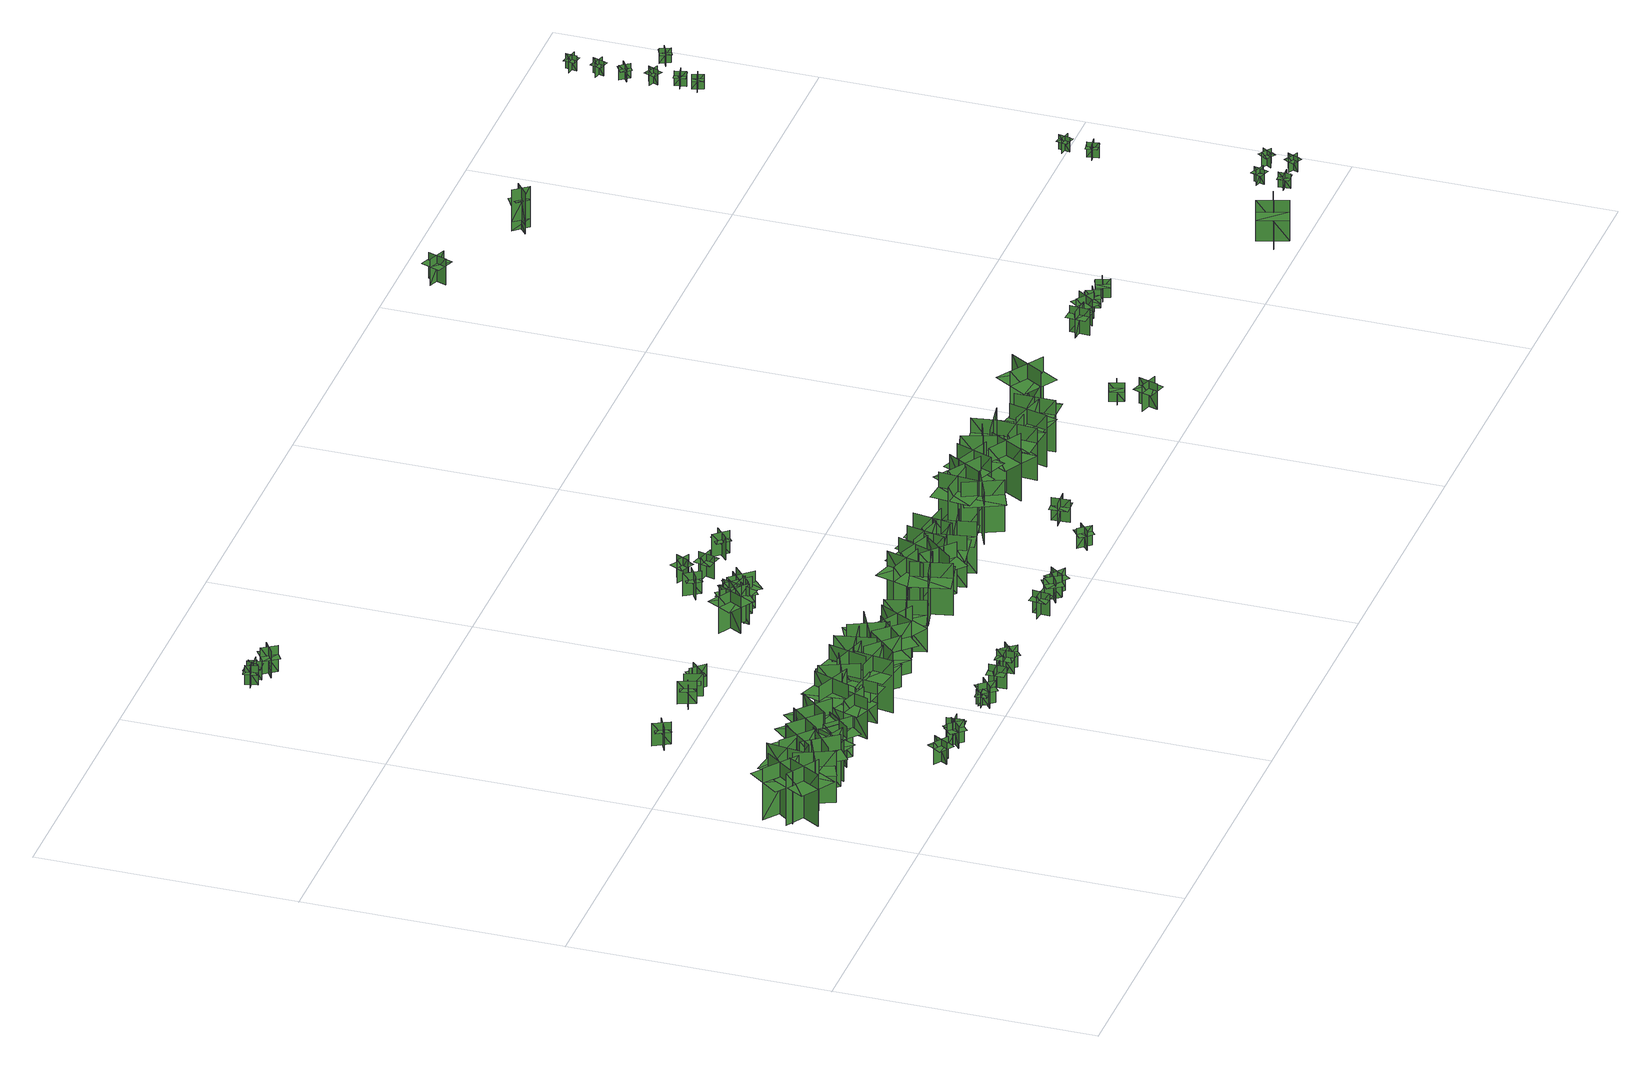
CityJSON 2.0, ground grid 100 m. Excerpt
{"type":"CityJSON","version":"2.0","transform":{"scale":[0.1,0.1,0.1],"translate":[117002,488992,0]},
"CityObjects":{
"tree1":{"type":"SolitaryVegetationObject","geometry":[{"type":"MultiSurface","lod":"1","boundaries":[[[0,1,2]],[[0,2,3]],[[4,5,6]],[[4,6,7]],[[8,9,10]],[[8,10,11]],[[8,11,12]],[[8,12,13]]]}]},
"tree2":{"type":"SolitaryVegetationObject","geometry":[{"type":"MultiSurface","lod":"1","boundaries":[[[14,15,16]],[[14,16,17]],[[18,19,20]],[[18,20,21]],[[22,23,24]],[[22,24,25]],[[22,25,26]],[[22,26,27]]]}]},
"tree3":{"type":"SolitaryVegetationObject","geometry":[{"type":"MultiSurface","lod":"1","boundaries":[[[28,29,30]],[[28,30,31]],[[32,33,34]],[[32,34,35]],[[36,37,38]],[[36,38,39]],[[36,39,40]],[[36,40,41]]]}]},
"tree4":{"type":"SolitaryVegetationObject","geometry":[{"type":"MultiSurface","lod":"1","boundaries":[[[42,43,44]],[[42,44,45]],[[46,47,48]],[[46,48,49]],[[50,51,52]],[[50,52,53]],[[50,53,54]],[[50,54,55]]]}]},
"tree5":{"type":"SolitaryVegetationObject","geometry":[{"type":"MultiSurface","lod":"1","boundaries":[[[56,57,58]],[[56,58,59]],[[60,61,62]],[[60,62,63]],[[64,65,66]],[[64,66,67]],[[64,67,68]],[[64,68,69]]]}]},
"tree6":{"type":"SolitaryVegetationObject","geometry":[{"type":"MultiSurface","lod":"1","boundaries":[[[70,71,72]],[[70,72,73]],[[74,75,76]],[[74,76,77]],[[78,79,80]],[[78,80,81]],[[78,81,82]],[[78,82,83]]]}]},
"tree7":{"type":"SolitaryVegetationObject","geometry":[{"type":"MultiSurface","lod":"1","boundaries":[[[84,85,86]],[[84,86,87]],[[88,89,90]],[[88,90,91]],[[92,93,94]],[[92,94,95]],[[92,95,96]],[[92,96,97]]]}]},
"tree8":{"type":"SolitaryVegetationObject","geometry":[{"type":"MultiSurface","lod":"1","boundaries":[[[98,99,100]],[[98,100,101]],[[102,103,104]],[[102,104,105]],[[106,107,108]],[[106,108,109]],[[106,109,110]],[[106,110,111]]]}]},
"tree9":{"type":"SolitaryVegetationObject","geometry":[{"type":"MultiSurface","lod":"1","boundaries":[[[112,113,114]],[[112,114,115]],[[116,117,118]],[[116,118,119]],[[120,121,122]],[[120,122,123]],[[120,123,124]],[[120,124,125]]]}]},
"tree10":{"type":"SolitaryVegetationObject","geometry":[{"type":"MultiSurface","lod":"1","boundaries":[[[126,127,128]],[[126,128,129]],[[130,131,132]],[[130,132,133]],[[134,135,136]],[[134,136,137]],[[134,137,138]],[[134,138,139]]]}]},
"tree11":{"type":"SolitaryVegetationObject","geometry":[{"type":"MultiSurface","lod":"1","boundaries":[[[140,141,142]],[[140,142,143]],[[144,145,146]],[[144,146,147]],[[148,149,150]],[[148,150,151]],[[148,151,152]],[[148,152,153]]]}]},
"tree12":{"type":"SolitaryVegetationObject","geometry":[{"type":"MultiSurface","lod":"1","boundaries":[[[154,155,156]],[[154,156,157]],[[158,159,160]],[[158,160,161]],[[162,163,164]],[[162,164,165]],[[162,165,166]],[[162,166,167]]]}]},
"tree13":{"type":"SolitaryVegetationObject","geometry":[{"type":"MultiSurface","lod":"1","boundaries":[[[168,169,170]],[[168,170,171]],[[172,173,174]],[[172,174,175]],[[176,177,178]],[[176,178,179]],[[176,179,180]],[[176,180,181]]]}]},
"tree14":{"type":"SolitaryVegetationObject","geometry":[{"type":"MultiSurface","lod":"1","boundaries":[[[182,183,184]],[[182,184,185]],[[186,187,188]],[[186,188,189]],[[190,191,192]],[[190,192,193]],[[190,193,194]],[[190,194,195]]]}]},
"tree15":{"type":"SolitaryVegetationObject","geometry":[{"type":"MultiSurface","lod":"1","boundaries":[[[196,197,198]],[[196,198,199]],[[200,201,202]],[[200,202,203]],[[204,205,206]],[[204,206,207]],[[204,207,208]],[[204,208,209]]]}]},
"tree16":{"type":"SolitaryVegetationObject","geometry":[{"type":"MultiSurface","lod":"1","boundaries":[[[210,211,212]],[[210,212,213]],[[214,215,216]],[[214,216,217]],[[218,219,220]],[[218,220,221]],[[218,221,222]],[[218,222,223]]]}]},
"tree17":{"type":"SolitaryVegetationObject","geometry":[{"type":"MultiSurface","lod":"1","boundaries":[[[224,225,226]],[[224,226,227]],[[228,229,230]],[[228,230,231]],[[232,233,234]],[[232,234,235]],[[232,235,236]],[[232,236,237]]]}]},
"tree18":{"type":"SolitaryVegetationObject","geometry":[{"type":"MultiSurface","lod":"1","boundaries":[[[238,239,240]],[[238,240,241]],[[242,243,244]],[[242,244,245]],[[246,247,248]],[[246,248,249]],[[246,249,250]],[[246,250,251]]]}]},
"tree19":{"type":"SolitaryVegetationObject","geometry":[{"type":"MultiSurface","lod":"1","boundaries":[[[252,253,254]],[[252,254,255]],[[256,257,258]],[[256,258,259]],[[260,261,262]],[[260,262,263]],[[260,263,264]],[[260,264,265]]]}]},
"tree20":{"type":"SolitaryVegetationObject","geometry":[{"type":"MultiSurface","lod":"1","boundaries":[[[266,267,268]],[[266,268,269]],[[270,271,272]],[[270,272,273]],[[274,275,276]],[[274,276,277]],[[274,277,278]],[[274,278,279]]]}]},
"tree21":{"type":"SolitaryVegetationObject","geometry":[{"type":"MultiSurface","lod":"1","boundaries":[[[280,281,282]],[[280,282,283]],[[284,285,286]],[[284,286,287]],[[288,289,290]],[[288,290,291]],[[288,291,292]],[[288,292,293]]]}]},
"tree22":{"type":"SolitaryVegetationObject","geometry":[{"type":"MultiSurface","lod":"1","boundaries":[[[294,295,296]],[[294,296,297]],[[298,299,300]],[[298,300,301]],[[302,303,304]],[[302,304,305]],[[302,305,306]],[[302,306,307]]]}]},
"tree23":{"type":"SolitaryVegetationObject","geometry":[{"type":"MultiSurface","lod":"1","boundaries":[[[308,309,310]],[[308,310,311]],[[312,313,314]],[[312,314,315]],[[316,317,318]],[[316,318,319]],[[316,319,320]],[[316,320,321]]]}]},
"tree24":{"type":"SolitaryVegetationObject","geometry":[{"type":"MultiSurface","lod":"1","boundaries":[[[322,323,324]],[[322,324,325]],[[326,327,328]],[[326,328,329]],[[330,331,332]],[[330,332,333]],[[330,333,334]],[[330,334,335]]]}]},
"tree25":{"type":"SolitaryVegetationObject","geometry":[{"type":"MultiSurface","lod":"1","boundaries":[[[336,337,338]],[[336,338,339]],[[340,341,342]],[[340,342,343]],[[344,345,346]],[[344,346,347]],[[344,348,349]],[[344,349,345]]]}]},
"tree26":{"type":"SolitaryVegetationObject","geometry":[{"type":"MultiSurface","lod":"1","boundaries":[[[350,351,352]],[[350,352,353]],[[354,355,356]],[[354,356,357]],[[358,359,360]],[[358,360,361]],[[358,362,363]],[[358,363,359]]]}]},
"tree27":{"type":"SolitaryVegetationObject","geometry":[{"type":"MultiSurface","lod":"1","boundaries":[[[364,365,366]],[[364,366,367]],[[368,369,370]],[[368,370,371]],[[372,373,374]],[[372,374,375]],[[372,375,376]],[[372,376,377]]]}]},
"tree28":{"type":"SolitaryVegetationObject","geometry":[{"type":"MultiSurface","lod":"1","boundaries":[[[378,379,380]],[[378,380,381]],[[382,383,384]],[[382,384,385]],[[386,387,388]],[[386,388,389]],[[386,389,390]],[[386,390,391]]]}]},
"tree29":{"type":"SolitaryVegetationObject","geometry":[{"type":"MultiSurface","lod":"1","boundaries":[[[392,393,394]],[[392,394,395]],[[396,397,398]],[[396,398,399]],[[400,401,402]],[[400,402,403]],[[400,404,405]],[[400,405,401]]]}]},
"tree30":{"type":"SolitaryVegetationObject","geometry":[{"type":"MultiSurface","lod":"1","boundaries":[[[406,407,408]],[[406,408,409]],[[410,411,412]],[[410,412,413]],[[414,415,416]],[[414,416,417]],[[414,417,418]],[[414,418,419]]]}]},
"tree31":{"type":"SolitaryVegetationObject","geometry":[{"type":"MultiSurface","lod":"1","boundaries":[[[420,421,422]],[[420,422,423]],[[424,425,426]],[[424,426,427]],[[428,429,430]],[[428,430,431]],[[428,431,432]],[[428,432,433]]]}]},
"tree32":{"type":"SolitaryVegetationObject","geometry":[{"type":"MultiSurface","lod":"1","boundaries":[[[434,435,436]],[[434,436,437]],[[438,439,440]],[[438,440,441]],[[442,443,444]],[[442,444,445]],[[442,446,447]],[[442,447,443]]]}]},
"tree33":{"type":"SolitaryVegetationObject","geometry":[{"type":"MultiSurface","lod":"1","boundaries":[[[448,449,450]],[[448,450,451]],[[452,453,454]],[[452,454,455]],[[456,457,458]],[[456,458,459]],[[456,459,460]],[[456,460,461]]]}]},
"tree34":{"type":"SolitaryVegetationObject","geometry":[{"type":"MultiSurface","lod":"1","boundaries":[[[462,463,464]],[[462,464,465]],[[466,467,468]],[[466,468,469]],[[470,471,472]],[[470,472,473]],[[470,473,474]],[[470,474,475]]]}]},
"tree35":{"type":"SolitaryVegetationObject","geometry":[{"type":"MultiSurface","lod":"1","boundaries":[[[476,477,478]],[[476,478,479]],[[480,481,482]],[[480,482,483]],[[484,485,486]],[[484,486,487]],[[484,487,488]],[[484,488,489]]]}]},
"tree36":{"type":"SolitaryVegetationObject","geometry":[{"type":"MultiSurface","lod":"1","boundaries":[[[490,491,492]],[[490,492,493]],[[494,495,496]],[[494,496,497]],[[498,499,500]],[[498,500,501]],[[498,501,502]],[[498,502,503]]]}]},
"tree37":{"type":"SolitaryVegetationObject","geometry":[{"type":"MultiSurface","lod":"1","boundaries":[[[504,505,506]],[[504,506,507]],[[508,509,510]],[[508,510,511]],[[512,513,514]],[[512,514,515]],[[512,515,516]],[[512,516,517]]]}]},
"tree38":{"type":"SolitaryVegetationObject","geometry":[{"type":"MultiSurface","lod":"1","boundaries":[[[518,519,520]],[[518,520,521]],[[522,523,524]],[[522,524,525]],[[526,527,528]],[[526,528,529]],[[526,529,530]],[[526,530,531]]]}]},
"tree39":{"type":"SolitaryVegetationObject","geometry":[{"type":"MultiSurface","lod":"1","boundaries":[[[532,533,534]],[[532,534,535]],[[536,537,538]],[[536,538,539]],[[540,541,542]],[[540,542,543]],[[540,543,544]],[[540,544,545]]]}]},
"tree40":{"type":"SolitaryVegetationObject","geometry":[{"type":"MultiSurface","lod":"1","boundaries":[[[546,547,548]],[[546,548,549]],[[550,551,552]],[[550,552,553]],[[554,555,556]],[[554,556,557]],[[554,557,558]],[[554,558,559]]]}]},
"tree41":{"type":"SolitaryVegetationObject","geometry":[{"type":"MultiSurface","lod":"1","boundaries":[[[560,561,562]],[[560,562,563]],[[564,565,566]],[[564,566,567]],[[568,569,570]],[[568,570,571]],[[568,571,572]],[[568,572,573]]]}]},
"tree42":{"type":"SolitaryVegetationObject","geometry":[{"type":"MultiSurface","lod":"1","boundaries":[[[574,575,576]],[[574,576,577]],[[578,579,580]],[[578,580,581]],[[582,583,584]],[[582,584,585]],[[582,585,586]],[[582,586,587]]]}]},
"tree43":{"type":"SolitaryVegetationObject","geometry":[{"type":"MultiSurface","lod":"1","boundaries":[[[588,589,590]],[[588,590,591]],[[592,593,594]],[[592,594,595]],[[596,597,598]],[[596,598,599]],[[596,599,600]],[[596,600,601]]]}]},
"tree44":{"type":"SolitaryVegetationObject","geometry":[{"type":"MultiSurface","lod":"1","boundaries":[[[602,603,604]],[[602,604,605]],[[606,607,608]],[[606,608,609]],[[610,611,612]],[[610,612,613]],[[610,613,614]],[[610,614,615]]]}]},
"tree45":{"type":"SolitaryVegetationObject","geometry":[{"type":"MultiSurface","lod":"1","boundaries":[[[616,617,618]],[[616,618,619]],[[620,621,622]],[[620,622,623]],[[624,625,626]],[[624,626,627]],[[624,627,628]],[[624,628,629]]]}]},
"tree46":{"type":"SolitaryVegetationObject","geometry":[{"type":"MultiSurface","lod":"1","boundaries":[[[630,631,632]],[[630,632,633]],[[634,635,636]],[[634,636,637]],[[638,639,640]],[[638,640,641]],[[638,641,642]],[[638,642,643]]]}]},
"tree47":{"type":"SolitaryVegetationObject","geometry":[{"type":"MultiSurface","lod":"1","boundaries":[[[644,645,646]],[[644,646,647]],[[648,649,650]],[[648,650,651]],[[652,653,654]],[[652,654,655]],[[652,655,656]],[[652,656,657]]]}]},
"tree48":{"type":"SolitaryVegetationObject","geometry":[{"type":"MultiSurface","lod":"1","boundaries":[[[658,659,660]],[[658,660,661]],[[662,663,664]],[[662,664,665]],[[666,667,668]],[[666,668,669]],[[666,669,670]],[[666,670,671]]]}]},
"tree49":{"type":"SolitaryVegetationObject","geometry":[{"type":"MultiSurface","lod":"1","boundaries":[[[672,673,674]],[[672,674,675]],[[676,677,678]],[[676,678,679]],[[680,681,682]],[[680,682,683]],[[680,683,684]],[[680,684,685]]]}]},
"tree50":{"type":"SolitaryVegetationObject","geometry":[{"type":"MultiSurface","lod":"1","boundaries":[[[686,687,688]],[[686,688,689]],[[690,691,692]],[[690,692,693]],[[694,695,696]],[[694,696,697]],[[694,697,698]],[[694,698,699]]]}]},
"tree51":{"type":"SolitaryVegetationObject","geometry":[{"type":"MultiSurface","lod":"1","boundaries":[[[700,701,702]],[[700,702,703]],[[704,705,706]],[[704,706,707]],[[708,709,710]],[[708,710,711]],[[708,711,712]],[[708,712,713]]]}]},
"tree52":{"type":"SolitaryVegetationObject","geometry":[{"type":"MultiSurface","lod":"1","boundaries":[[[714,715,716]],[[714,716,717]],[[718,719,720]],[[718,720,721]],[[722,723,724]],[[722,724,725]],[[722,725,726]],[[722,726,727]]]}]},
"tree53":{"type":"SolitaryVegetationObject","geometry":[{"type":"MultiSurface","lod":"1","boundaries":[[[728,729,730]],[[728,730,731]],[[732,733,734]],[[732,734,735]],[[736,737,738]],[[736,738,739]],[[736,740,741]],[[736,741,737]]]}]},
"tree54":{"type":"SolitaryVegetationObject","geometry":[{"type":"MultiSurface","lod":"1","boundaries":[[[742,743,744]],[[742,744,745]],[[746,747,748]],[[746,748,749]],[[750,751,752]],[[750,752,753]],[[750,753,754]],[[750,754,755]]]}]},
"tree55":{"type":"SolitaryVegetationObject","geometry":[{"type":"MultiSurface","lod":"1","boundaries":[[[756,757,758]],[[756,758,759]],[[760,761,762]],[[760,762,763]],[[764,765,766]],[[764,766,767]],[[764,767,768]],[[764,768,769]]]}]},
"tree56":{"type":"SolitaryVegetationObject","geometry":[{"type":"MultiSurface","lod":"1","boundaries":[[[770,771,772]],[[770,772,773]],[[774,775,776]],[[774,776,777]],[[778,779,780]],[[778,780,781]],[[778,781,782]],[[778,782,783]]]}]},
"tree57":{"type":"SolitaryVegetationObject","geometry":[{"type":"MultiSurface","lod":"1","boundaries":[[[784,785,786]],[[784,786,787]],[[788,789,790]],[[788,790,791]],[[792,793,794]],[[792,794,795]],[[792,795,796]],[[792,796,797]]]}]},
"tree58":{"type":"SolitaryVegetationObject","geometry":[{"type":"MultiSurface","lod":"1","boundaries":[[[798,799,800]],[[798,800,801]],[[802,803,804]],[[802,804,805]],[[806,807,808]],[[806,808,809]],[[806,809,810]],[[806,810,811]]]}]},
"tree59":{"type":"SolitaryVegetationObject","geometry":[{"type":"MultiSurface","lod":"1","boundaries":[[[812,813,814]],[[812,814,815]],[[816,817,818]],[[816,818,819]],[[820,821,822]],[[820,822,823]],[[820,823,824]],[[820,824,825]]]}]},
"tree60":{"type":"SolitaryVegetationObject","geometry":[{"type":"MultiSurface","lod":"1","boundaries":[[[826,827,828]],[[826,828,829]],[[830,831,832]],[[830,832,833]],[[834,835,836]],[[834,836,837]],[[834,837,838]],[[834,838,839]]]}]},
"tree61":{"type":"SolitaryVegetationObject","geometry":[{"type":"MultiSurface","lod":"1","boundaries":[[[840,841,842]],[[840,842,843]],[[844,845,846]],[[844,846,847]],[[848,849,850]],[[848,850,851]],[[848,851,852]],[[848,852,853]]]}]},
"tree62":{"type":"SolitaryVegetationObject","geometry":[{"type":"MultiSurface","lod":"1","boundaries":[[[854,855,856]],[[854,856,857]],[[858,859,860]],[[858,860,861]],[[862,863,864]],[[862,864,865]],[[862,863,866]],[[862,866,867]]]}]},
"tree63":{"type":"SolitaryVegetationObject","geometry":[{"type":"MultiSurface","lod":"1","boundaries":[[[868,869,870]],[[868,870,871]],[[872,873,874]],[[872,874,875]],[[876,877,878]],[[876,878,879]],[[876,879,880]],[[876,880,881]]]}]},
"tree64":{"type":"SolitaryVegetationObject","geometry":[{"type":"MultiSurface","lod":"1","boundaries":[[[882,883,884]],[[882,884,885]],[[886,887,888]],[[886,888,889]],[[890,891,892]],[[890,892,893]],[[890,893,894]],[[890,894,895]]]}]},
"tree65":{"type":"SolitaryVegetationObject","geometry":[{"type":"MultiSurface","lod":"1","boundaries":[[[896,897,898]],[[896,898,899]],[[900,901,902]],[[900,902,903]],[[904,905,906]],[[904,906,907]],[[904,907,908]],[[904,908,909]]]}]},
"tree66":{"type":"SolitaryVegetationObject","geometry":[{"type":"MultiSurface","lod":"1","boundaries":[[[910,911,912]],[[910,912,913]],[[914,915,916]],[[914,916,917]],[[918,919,920]],[[918,920,921]],[[918,921,922]],[[918,922,923]]]}]},
"tree67":{"type":"SolitaryVegetationObject","geometry":[{"type":"MultiSurface","lod":"1","boundaries":[[[924,925,926]],[[924,926,927]],[[928,929,930]],[[928,930,931]],[[932,933,934]],[[932,934,935]],[[932,935,936]],[[932,936,937]]]}]},
"tree68":{"type":"SolitaryVegetationObject","geometry":[{"type":"MultiSurface","lod":"1","boundaries":[[[938,939,940]],[[938,940,941]],[[942,943,944]],[[942,944,945]],[[946,947,948]],[[946,948,949]],[[946,949,950]],[[946,950,951]]]}]},
"tree69":{"type":"SolitaryVegetationObject","geometry":[{"type":"MultiSurface","lod":"1","boundaries":[[[952,953,954]],[[952,954,955]],[[956,957,958]],[[956,958,959]],[[960,961,962]],[[960,962,963]],[[960,963,964]],[[960,964,965]]]}]},
"tree70":{"type":"SolitaryVegetationObject","geometry":[{"type":"MultiSurface","lod":"1","boundaries":[[[966,967,968]],[[966,968,969]],[[970,971,972]],[[970,972,973]],[[974,975,976]],[[974,976,977]],[[974,977,978]],[[974,978,979]]]}]},
"tree71":{"type":"SolitaryVegetationObject","geometry":[{"type":"MultiSurface","lod":"1","boundaries":[[[980,981,982]],[[980,982,983]],[[984,985,986]],[[984,986,987]],[[988,989,990]],[[988,990,991]],[[988,991,992]],[[988,992,993]]]}]},
"tree72":{"type":"SolitaryVegetationObject","geometry":[{"type":"MultiSurface","lod":"1","boundaries":[[[994,995,996]],[[994,996,997]],[[998,999,1000]],[[998,1000,1001]],[[1002,1003,1004]],[[1002,1004,1005]],[[1002,1005,1006]],[[1002,1006,1007]]]}]},
"tree73":{"type":"SolitaryVegetationObject","geometry":[{"type":"MultiSurface","lod":"1","boundaries":[[[1008,1009,1010]],[[1008,1010,1011]],[[1012,1013,1014]],[[1012,1014,1015]],[[1016,1017,1018]],[[1016,1018,1019]],[[1016,1019,1020]],[[1016,1020,1021]]]}]},
"tree74":{"type":"SolitaryVegetationObject","geometry":[{"type":"MultiSurface","lod":"1","boundaries":[[[1022,1023,1024]],[[1022,1024,1025]],[[1026,1027,1028]],[[1026,1028,1029]],[[1030,1031,1032]],[[1030,1032,1033]],[[1030,1033,1034]],[[1030,1034,1035]]]}]},
"tree75":{"type":"SolitaryVegetationObject","geometry":[{"type":"MultiSurface","lod":"1","boundaries":[[[1036,1037,1038]],[[1036,1038,1039]],[[1040,1041,1042]],[[1040,1042,1043]],[[1044,1045,1046]],[[1044,1046,1047]],[[1044,1047,1048]],[[1044,1048,1049]]]}]},
"tree76":{"type":"SolitaryVegetationObject","geometry":[{"type":"MultiSurface","lod":"1","boundaries":[[[1050,1051,1052]],[[1050,1052,1053]],[[1054,1055,1056]],[[1054,1056,1057]],[[1058,1059,1060]],[[1058,1060,1061]],[[1058,1061,1062]],[[1058,1062,1063]]]}]},
"tree77":{"type":"SolitaryVegetationObject","geometry":[{"type":"MultiSurface","lod":"1","boundaries":[[[1064,1065,1066]],[[1064,1066,1067]],[[1068,1069,1070]],[[1068,1070,1071]],[[1072,1073,1074]],[[1072,1074,1075]],[[1072,1075,1076]],[[1072,1076,1077]]]}]},
"tree78":{"type":"SolitaryVegetationObject","geometry":[{"type":"MultiSurface","lod":"1","boundaries":[[[1078,1079,1080]],[[1078,1080,1081]],[[1082,1083,1084]],[[1082,1084,1085]],[[1086,1087,1088]],[[1086,1088,1089]],[[1086,1089,1090]],[[1086,1090,1091]]]}]},
"tree79":{"type":"SolitaryVegetationObject","geometry":[{"type":"MultiSurface","lod":"1","boundaries":[[[1092,1093,1094]],[[1092,1094,1095]],[[1096,1097,1098]],[[1096,1098,1099]],[[1100,1101,1102]],[[1100,1102,1103]],[[1100,1103,1104]],[[1100,1104,1105]]]}]},
"tree80":{"type":"SolitaryVegetationObject","geometry":[{"type":"MultiSurface","lod":"1","boundaries":[[[1106,1107,1108]],[[1106,1108,1109]],[[1110,1111,1112]],[[1110,1112,1113]],[[1114,1115,1111]],[[1114,1111,1110]],[[1116,1117,1107]],[[1116,1107,1106]],[[1118,1119,1120]],[[1118,1120,1121]],[[1122,1123,1124]],[[1122,1124,1125]]]}]},
"tree81":{"type":"SolitaryVegetationObject","geometry":[{"type":"MultiSurface","lod":"1","boundaries":[[[1126,1127,1128]],[[1126,1128,1129]],[[1130,1131,1132]],[[1130,1132,1133]],[[1134,1135,1136]],[[1134,1136,1137]],[[1134,1137,1138]],[[1134,1138,1139]]]}]},
"tree82":{"type":"SolitaryVegetationObject","geometry":[{"type":"MultiSurface","lod":"1","boundaries":[[[1140,1141,1142]],[[1140,1142,1143]],[[1144,1145,1146]],[[1144,1146,1147]],[[1148,1149,1150]],[[1148,1150,1151]],[[1148,1151,1152]],[[1148,1152,1153]]]}]},
"tree83":{"type":"SolitaryVegetationObject","geometry":[{"type":"MultiSurface","lod":"1","boundaries":[[[1154,1155,1156]],[[1154,1156,1157]],[[1158,1159,1160]],[[1158,1160,1161]],[[1162,1163,1164]],[[1162,1164,1165]],[[1162,1165,1166]],[[1162,1166,1167]]]}]},
"tree84":{"type":"SolitaryVegetationObject","geometry":[{"type":"MultiSurface","lod":"1","boundaries":[[[1168,1169,1170]],[[1168,1170,1171]],[[1172,1173,1174]],[[1172,1174,1175]],[[1176,1177,1178]],[[1176,1178,1179]],[[1176,1179,1180]],[[1176,1180,1181]]]}]},
"tree85":{"type":"SolitaryVegetationObject","geometry":[{"type":"MultiSurface","lod":"1","boundaries":[[[1182,1183,1184]],[[1182,1184,1185]],[[1186,1187,1188]],[[1186,1188,1189]],[[1190,1191,1192]],[[1190,1192,1193]],[[1190,1193,1194]],[[1190,1194,1195]]]}]},
"tree86":{"type":"SolitaryVegetationObject","geometry":[{"type":"MultiSurface","lod":"1","boundaries":[[[1196,1197,1198]],[[1196,1198,1199]],[[1200,1201,1202]],[[1200,1202,1203]],[[1204,1205,1206]],[[1204,1206,1207]],[[1204,1207,1208]],[[1204,1208,1209]]]}]},
"tree87":{"type":"SolitaryVegetationObject","geometry":[{"type":"MultiSurface","lod":"1","boundaries":[[[1210,1211,1212]],[[1210,1212,1213]],[[1214,1215,1216]],[[1214,1216,1217]],[[1218,1219,1220]],[[1218,1220,1221]],[[1218,1221,1222]],[[1218,1222,1223]]]}]},
"tree88":{"type":"SolitaryVegetationObject","geometry":[{"type":"MultiSurface","lod":"1","boundaries":[[[1224,1225,1226]],[[1224,1226,1227]],[[1228,1229,1230]],[[1228,1230,1231]],[[1232,1233,1234]],[[1232,1234,1235]],[[1232,1235,1236]],[[1232,1236,1237]]]}]},
"tree89":{"type":"SolitaryVegetationObject","geometry":[{"type":"MultiSurface","lod":"1","boundaries":[[[1238,1239,1240]],[[1238,1240,1241]],[[1242,1243,1244]],[[1242,1244,1245]],[[1246,1247,1248]],[[1246,1248,1249]],[[1246,1249,1250]],[[1246,1250,1251]]]}]},
"tree90":{"type":"SolitaryVegetationObject","geometry":[{"type":"MultiSurface","lod":"1","boundaries":[[[1252,1253,1254]],[[1252,1254,1255]],[[1256,1257,1258]],[[1256,1258,1259]],[[1260,1261,1262]],[[1260,1262,1263]],[[1260,1263,1264]],[[1260,1264,1265]]]}]},
"tree91":{"type":"SolitaryVegetationObject","geometry":[{"type":"MultiSurface","lod":"1","boundaries":[[[1266,1267,1268]],[[1266,1268,1269]],[[1270,1271,1272]],[[1270,1272,1273]],[[1274,1275,1276]],[[1274,1276,1277]],[[1274,1277,1278]],[[1274,1278,1279]]]}]},
"tree92":{"type":"SolitaryVegetationObject","geometry":[{"type":"MultiSurface","lod":"1","boundaries":[[[1280,1281,1282]],[[1280,1282,1283]],[[1284,1285,1286]],[[1284,1286,1287]],[[1288,1289,1290]],[[1288,1290,1291]],[[1288,1291,1292]],[[1288,1292,1293]]]}]},
"tree93":{"type":"SolitaryVegetationObject","geometry":[{"type":"MultiSurface","lod":"1","boundaries":[[[1294,1295,1296]],[[1294,1296,1297]],[[1298,1299,1300]],[[1298,1300,1301]],[[1302,1303,1304]],[[1302,1304,1305]],[[1302,1305,1306]],[[1302,1306,1307]]]}]}
},
"vertices":[
[175,431,6],[43,511,6],[43,511,221],[175,431,221],[151,532,6],[71,399,6],[71,399,221],[151,532,221],[151,532,161],[85,571,161],[5,439,161],[71,399,161],[138,359,161],[218,492,161],
[158,615,5],[63,492,5],[63,492,220],[158,615,220],[55,603,5],[178,508,5],[178,508,220],[55,603,220],[55,603,160],[8,541,160],[130,446,160],[178,508,160],[225,569,160],[103,664,160],
[187,532,6],[248,389,6],[248,389,221],[187,532,221],[148,436,6],[290,497,6],[290,497,221],[148,436,221],[148,436,161],[179,365,161],[321,426,161],[290,497,161],[259,568,161],[117,507,161],
[205,491,5],[226,644,5],[226,644,220],[205,491,220],[288,553,5],[134,573,5],[134,573,220],[288,553,220],[288,553,160],[298,630,160],[144,650,160],[134,573,160],[124,497,160],[277,476,160],
[260,424,5],[382,519,5],[382,519,221],[260,424,221],[362,410,5],[267,533,5],[267,533,221],[362,410,221],[362,410,160],[423,458,160],[328,580,160],[267,533,160],[206,485,160],[301,363,160],
[359,613,6],[258,496,6],[258,496,221],[359,613,221],[256,606,6],[374,505,6],[374,505,221],[256,606,221],[256,606,161],[206,548,161],[323,447,161],[374,505,161],[424,564,161],[307,665,161],
[445,519,7],[394,409,7],[394,409,177],[445,519,177],[369,492,7],[479,441,7],[479,441,177],[369,492,177],[369,492,129],[343,436,129],[454,386,129],[479,441,129],[505,496,129],[394,547,129],
[380,509,6],[483,625,6],[483,625,222],[380,509,222],[483,515,6],[367,618,6],[367,618,222],[483,515,222],[483,515,161],[535,573,161],[419,676,161],[367,618,161],[316,560,161],[432,457,161],
[612,93,11],[647,149,11],[647,149,103],[612,93,103],[655,102,11],[599,138,11],[599,138,103],[655,102,103],[655,102,77],[673,130,77],[617,166,77],[599,138,77],[581,110,77],[637,74,77],
[487,428,8],[569,518,8],[569,518,177],[488,428,177],[568,431,8],[478,513,8],[478,513,177],[568,431,177],[568,431,130],[609,476,130],[519,558,130],[478,513,130],[438,468,130],[528,386,130],
[482,509,7],[586,624,7],[586,624,223],[482,509,223],[585,514,7],[470,617,7],[470,617,223],[585,514,223],[585,514,162],[637,571,162],[522,675,162],[470,617,162],[418,560,162],[533,456,162],
[438,1070,14],[406,1133,14],[406,1133,107],[438,1070,107],[451,1113,14],[451,1113,107],[389,1081,107],[389,1081,14],[451,1113,77],[438,1139,77],[388,1114,77],[402,1088,77],[415,1062,77],[465,1087,77],
[734,131,11],[779,82,11],[779,82,103],[734,131,103],[732,87,11],[781,132,11],[781,132,103],[732,87,103],[732,87,77],[754,62,77],[803,107,77],[781,132,77],[758,156,77],[709,111,77],
[811,121,10],[745,114,10],[745,114,102],[811,121,102],[777,149,10],[784,83,10],[784,83,102],[777,149,102],[777,149,76],[744,145,76],[751,79,76],[784,83,76],[817,86,76],[810,152,76],
[701,420,6],[739,536,6],[739,536,175],[701,420,175],[774,457,6],[658,495,6],[658,495,175],[774,457,175],[774,457,128],[793,514,128],[677,552,128],[658,495,128],[639,437,128],[755,399,128],
[655,585,6],[799,529,6],[799,529,221],[655,585,221],[696,490,6],[752,635,6],[752,635,221],[696,490,221],[696,490,161],[769,462,161],[824,607,161],[752,635,161],[679,662,161],[624,518,161],
[813,420,7],[828,540,7],[828,540,176],[813,420,176],[877,469,7],[756,484,7],[756,484,176],[877,469,176],[877,469,129],[885,529,129],[764,545,129],[756,484,129],[749,424,129],[869,408,129],
[754,532,6],[897,592,6],[897,592,221],[754,532,221],[850,493,6],[789,635,6],[789,635,221],[850,493,221],[850,493,161],[921,523,161],[861,666,161],[789,635,161],[718,605,161],[779,463,161],
[735,1072,13],[710,1137,13],[710,1137,106],[735,1072,106],[753,1113,13],[753,1113,106],[688,1088,106],[688,1088,13],[753,1113,77],[742,1140,77],[690,1120,77],[701,1093,77],[711,1066,77],[763,1086,77],
[926,541,6],[902,388,6],[902,388,222],[926,541,222],[842,481,6],[995,457,6],[995,457,222],[842,481,222],[842,481,161],[831,404,161],[984,381,161],[995,457,161],[1007,534,161],[854,557,161],
[1043,78,13],[1039,122,13],[1039,122,75],[1043,78,75],[1062,101,13],[1018,97,13],[1018,97,75],[1062,101,75],[1062,101,57],[1060,123,57],[1016,119,57],[1018,97,57],[1020,75,57],[1064,79,57],
[1035,112,10],[1077,60,10],[1077,60,102],[1035,112,102],[1030,68,10],[1082,110,10],[1082,110,102],[1030,68,102],[1030,68,77],[1051,42,77],[1103,84,77],[1082,110,77],[1061,136,77],[1010,94,77],
[849,581,6],[999,540,6],[999,540,222],[849,581,222],[900,491,6],[941,641,6],[941,641,222],[900,491,222],[900,491,161],[975,471,161],[1015,620,161],[941,641,161],[866,661,161],[825,511,161],
[764,1130,16],[786,1064,16],[786,1064,109],[764,1130,109],[744,1090,16],[744,1090,109],[810,1112,109],[810,1112,16],[744,1090,79],[753,1063,79],[806,1080,79],[797,1108,79],[788,1135,79],[735,1118,79],
[354,2594,24],[345,2641,24],[345,2641,103],[354,2594,103],[374,2624,24],[328,2615,24],[328,2615,103],[374,2624,103],[374,2624,77],[328,2615,77],[333,2590,77],[379,2599,77],[369,2650,77],[323,2641,77],
[394,2613,24],[348,2624,24],[348,2624,103],[394,2613,103],[375,2644,24],[364,2598,24],[364,2598,103],[375,2644,103],[375,2644,77],[364,2598,77],[389,2592,77],[400,2638,77],[349,2650,77],[338,2604,77],
[851,1123,15],[801,1074,15],[801,1074,108],[851,1123,108],[806,1123,15],[806,1123,108],[855,1074,108],[855,1074,15],[806,1123,79],[785,1103,79],[824,1063,79],[845,1084,79],[866,1104,79],[827,1144,79],
[1067,524,7],[962,410,7],[962,410,222],[1067,524,222],[964,520,7],[1078,416,7],[1078,416,222],[964,520,222],[964,520,162],[911,463,162],[1025,359,162],[1078,416,162],[1130,473,162],[1016,577,162],
[392,2593,24],[387,2641,24],[387,2641,102],[392,2593,102],[415,2622,24],[368,2617,24],[368,2617,102],[415,2622,102],[415,2622,77],[368,2617,77],[370,2591,77],[418,2596,77],[412,2647,77],[365,2643,77],
[1034,494,7],[1005,646,7],[1005,646,222],[1034,494,222],[1093,579,7],[940,550,7],[940,550,222],[1093,579,222],[1093,579,162],[1078,655,162],[926,626,162],[940,550,162],[955,474,162],[1107,503,162],
[1171,118,13],[1173,51,13],[1173,51,105],[1171,118,105],[1140,86,13],[1207,88,13],[1207,88,105],[1140,86,105],[1140,86,79],[1142,52,79],[1208,55,79],[1207,88,79],[1206,121,79],[1139,119,79],
[413,2564,25],[468,2601,25],[468,2601,135],[413,2564,135],[463,2554,25],[425,2609,25],[425,2609,135],[463,2554,135],[463,2554,99],[425,2609,99],[395,2589,99],[433,2534,99],[493,2575,99],[455,2630,99],
[1073,524,8],[1179,411,8],[1179,411,223],[1073,524,223],[1069,420,8],[1182,527,8],[1182,527,223],[1069,420,223],[1069,420,163],[1123,364,163],[1235,471,163],[1182,527,163],[1128,583,163],[1016,477,163],
[1088,623,7],[1156,484,7],[1156,484,223],[1088,623,223],[1054,526,7],[1194,594,7],[1194,594,223],[1054,526,223],[1054,526,162],[1088,456,162],[1228,524,162],[1194,594,162],[1159,664,162],[1020,596,162],
[1276,55,15],[1275,122,15],[1275,122,108],[1276,55,108],[1307,87,15],[1240,86,15],[1240,86,108],[1307,87,108],[1307,87,82],[1307,120,82],[1240,119,82],[1240,86,82],[1241,53,82],[1307,54,82],
[1288,112,12],[1331,61,12],[1331,61,104],[1288,112,104],[1284,68,12],[1335,111,12],[1335,111,104],[1284,68,104],[1284,68,79],[1306,42,79],[1356,85,79],[1335,111,79],[1314,136,79],[1263,93,79],
[1184,412,8],[1257,548,8],[1257,548,223],[1184,412,223],[1283,441,8],[1146,514,8],[1146,514,223],[1283,441,223],[1283,441,163],[1319,509,163],[1183,582,163],[1146,514,163],[1110,446,163],[1246,373,163],
[1249,454,7],[1398,496,7],[1398,496,222],[1249,454,222],[1338,403,7],[1296,552,7],[1296,552,222],[1338,403,222],[1338,403,162],[1413,424,162],[1371,573,162],[1296,552,162],[1222,531,162],[1264,382,162],
[1238,1071,17],[1292,1168,17],[1292,1168,170],[1238,1071,170],[1309,1091,17],[1213,1145,17],[1213,1145,170],[1309,1091,170],[1309,1091,127],[1336,1139,127],[1240,1193,127],[1213,1145,127],[1186,1097,127],[1282,1042,127],
[1334,1146,17],[1248,1077,17],[1248,1077,170],[1334,1146,170],[1261,1155,17],[1330,1069,17],[1330,1069,170],[1261,1155,170],[1261,1155,127],[1218,1120,127],[1287,1034,127],[1330,1069,127],[1373,1103,127],[1304,1189,127],
[1278,1126,11],[1386,1101,11],[1386,1101,165],[1278,1126,165],[1317,1063,11],[1342,1171,11],[1342,1171,165],[1317,1063,165],[1317,1063,122],[1371,1051,122],[1395,1159,122],[1342,1171,122],[1288,1183,122],[1263,1076,122],
[1321,1084,9],[1405,1155,9],[1405,1155,163],[1321,1084,163],[1394,1077,9],[1322,1162,9],[1322,1162,163],[1394,1077,163],[1394,1077,120],[1436,1113,120],[1365,1198,120],[1322,1162,120],[1280,1126,120],[1352,1042,120],
[1432,1079,11],[1358,1161,11],[1358,1161,164],[1432,1079,164],[1436,1152,11],[1354,1079,11],[1354,1079,164],[1436,1152,164],[1436,1152,121],[1400,1194,121],[1317,1120,121],[1354,1079,121],[1391,1037,121],[1473,1111,121],
[1662,489,6],[1511,456,6],[1511,456,222],[1662,489,222],[1576,545,6],[1609,394,6],[1609,394,222],[1576,545,222],[1576,545,162],[1500,529,162],[1533,378,162],[1609,394,162],[1685,411,162],[1651,562,162],
[1737,93,11],[1670,100,11],[1670,100,104],[1737,93,104],[1709,128,11],[1702,62,11],[1702,62,104],[1709,128,104],[1709,128,78],[1676,131,78],[1669,65,78],[1702,62,78],[1735,59,78],[1742,125,78],
[1578,496,6],[1621,644,6],[1621,644,221],[1578,496,221],[1668,545,6],[1520,588,6],[1520,588,221],[1668,545,221],[1668,545,161],[1690,619,161],[1542,663,161],[1520,588,161],[1498,514,161],[1647,470,161],
[1651,422,7],[1754,538,7],[1754,538,222],[1651,422,222],[1754,427,7],[1638,530,7],[1638,530,222],[1754,427,222],[1754,427,162],[1806,485,162],[1690,588,162],[1638,530,162],[1587,472,162],[1703,369,162],
[1794,68,12],[1848,106,12],[1848,106,104],[1794,68,104],[1837,60,12],[1799,115,12],[1799,115,104],[1837,60,104],[1837,60,78],[1864,79,78],[1826,134,78],[1799,115,78],[1772,96,78],[1810,41,78],
[1466,1291,12],[1430,1350,12],[1430,1350,105],[1466,1291,105],[1477,1334,12],[1477,1334,105],[1417,1298,105],[1417,1298,12],[1477,1334,75],[1462,1359,75],[1414,1330,75],[1429,1305,75],[1444,1280,75],[1491,1309,75],
[1764,539,6],[1619,594,6],[1619,594,222],[1764,539,222],[1722,634,6],[1667,489,6],[1667,489,222],[1722,634,222],[1722,634,161],[1649,661,161],[1595,516,161],[1667,489,161],[1740,461,161],[1794,606,161],
[1836,103,11],[1890,65,11],[1890,65,103],[1836,103,103],[1843,60,11],[1882,114,11],[1882,114,103],[1843,60,103],[1843,60,77],[1870,40,77],[1909,94,77],[1882,114,77],[1855,133,77],[1816,79,77],
[1805,406,7],[1779,558,7],[1779,558,222],[1805,406,222],[1865,490,7],[1712,463,7],[1712,463,222],[1865,490,222],[1865,490,162],[1852,566,162],[1699,540,162],[1712,463,162],[1725,387,162],[1878,413,162],
[1562,1371,10],[1512,1397,10],[1512,1397,105],[1562,1371,105],[1549,1412,10],[1523,1362,10],[1523,1362,105],[1549,1412,105],[1549,1412,74],[1523,1362,74],[1550,1348,74],[1577,1398,74],[1522,1427,74],[1495,1376,74],
[1809,631,7],[1773,481,7],[1773,481,222],[1809,631,222],[1721,578,7],[1871,542,7],[1871,542,222],[1721,578,222],[1721,578,162],[1703,502,162],[1853,466,162],[1871,542,162],[1889,617,162],[1739,653,162],
[1619,1308,9],[1555,1323,9],[1555,1323,102],[1619,1308,102],[1596,1345,9],[1581,1281,9],[1581,1281,102],[1596,1345,102],[1596,1345,76],[1564,1353,76],[1549,1288,76],[1581,1281,76],[1614,1273,76],[1628,1338,76],
[1823,460,7],[1975,489,7],[1975,489,222],[1823,460,222],[1908,402,7],[1879,554,7],[1879,554,222],[1908,402,222],[1908,402,162],[1984,416,162],[1955,568,162],[1879,554,162],[1803,539,162],[1832,387,162],
[1959,553,7],[1806,576,7],[1806,576,222],[1959,553,222],[1899,637,7],[1876,483,7],[1876,483,222],[1899,637,222],[1899,637,162],[1822,648,162],[1799,495,162],[1876,483,162],[1952,472,162],[1975,625,162],
[1768,1284,9],[1722,1336,9],[1722,1336,102],[1768,1284,102],[1771,1329,9],[1771,1329,102],[1718,1282,102],[1718,1282,9],[1771,1329,73],[1751,1350,73],[1709,1314,73],[1729,1292,73],[1748,1270,73],[1790,1307,73],
[2179,115,11],[2217,70,11],[2217,70,93],[2179,115,93],[2175,75,11],[2220,114,11],[2220,114,93],[2175,75,93],[2175,75,70],[2195,53,70],[2239,91,70],[2220,114,70],[2201,136,70],[2156,98,70],
[2250,503,6],[2109,439,6],[2109,439,221],[2250,503,221],[2153,540,6],[2218,399,6],[2218,399,221],[2153,540,221],[2153,540,161],[2083,507,161],[2148,367,161],[2218,399,161],[2288,431,161],[2224,572,161],
[2256,557,8],[2102,572,8],[2102,572,224],[2256,557,224],[2191,637,8],[2176,483,8],[2176,483,224],[2191,637,224],[2191,637,163],[2114,644,163],[2099,490,163],[2176,483,163],[2253,475,163],[2268,629,163],
[2337,263,11],[2341,192,11],[2341,192,105],[2337,263,105],[2305,227,11],[2376,231,11],[2376,231,105],[2305,227,105],[2335,263,73],[2339,192,73],[2374,194,73],[2370,265,73],[2310,191,73],[2306,261,73],
[2241,506,8],[2321,638,8],[2321,638,223],[2241,506,223],[2341,529,8],[2209,610,8],[2209,610,223],[2341,529,223],[2341,529,163],[2381,595,163],[2249,676,163],[2209,610,163],[2168,544,163],[2301,463,163],
[2441,540,9],[2297,596,9],[2297,596,224],[2441,540,224],[2400,635,9],[2344,490,9],[2344,490,224],[2400,635,224],[2400,635,164],[2327,663,164],[2272,518,164],[2344,490,164],[2416,463,164],[2472,607,164],
[2537,441,8],[2403,518,8],[2403,518,223],[2537,441,223],[2511,541,8],[2434,406,8],[2434,406,223],[2511,541,223],[2511,541,163],[2443,579,163],[2367,444,163],[2434,406,163],[2502,368,163],[2578,503,163],
[2412,541,8],[2558,593,8],[2558,593,223],[2412,541,223],[2505,496,8],[2453,642,8],[2453,642,223],[2505,496,223],[2505,496,163],[2578,522,163],[2526,668,163],[2453,642,163],[2380,616,163],[2432,470,163],
[2663,471,9],[2509,481,9],[2509,481,225],[2663,471,225],[2596,549,9],[2586,395,9],[2586,395,225],[2596,549,225],[2596,549,165],[2518,554,165],[2508,400,165],[2586,395,165],[2663,389,165],[2673,544,165],
[2527,553,8],[2680,578,8],[2680,578,223],[2527,553,223],[2610,492,8],[2585,645,8],[2585,645,223],[2610,492,223],[2610,492,163],[2687,505,163],[2661,658,163],[2585,645,163],[2509,633,163],[2534,480,163],
[2724,544,7],[2687,394,7],[2687,394,222],[2724,544,222],[2635,491,7],[2785,454,7],[2785,454,222],[2635,491,222],[2635,491,162],[2617,416,162],[2767,379,162],[2785,454,162],[2804,529,162],[2654,566,162],
[2870,477,5],[2716,476,5],[2716,476,221],[2870,477,221],[2797,550,5],[2798,395,5],[2798,395,221],[2797,550,221],[2797,550,160],[2720,549,160],[2721,394,160],[2798,395,160],[2876,395,160],[2875,550,160],
[2966,507,7],[3047,639,7],[3047,639,223],[2966,507,223],[3067,530,7],[2935,611,7],[2935,611,223],[3067,530,223],[3067,530,162],[3107,596,162],[2975,677,162],[2935,611,162],[2894,545,162],[3026,464,162],
[3184,141,9],[3206,215,9],[3206,215,116],[3184,141,116],[3230,165,9],[3155,187,9],[3155,187,116],[3230,165,116],[3230,165,86],[3241,202,86],[3167,224,86],[3155,187,86],[3144,150,86],[3218,128,86],
[3170,286,8],[3222,304,8],[3222,304,85],[3170,286,85],[3203,269,8],[3185,322,8],[3185,322,85],[3203,269,85],[3203,269,64],[3229,278,64],[3212,331,64],[3185,322,64],[3159,313,64],[3176,261,64],
[3589,600,17],[3584,523,17],[3584,523,125],[3589,600,125],[3550,567,17],[3627,561,17],[3627,561,125],[3550,567,125],[3550,567,95],[3547,528,95],[3624,522,95],[3627,561,95],[3630,600,95],[3553,606,95],
[3695,545,21],[3632,590,21],[3632,590,129],[3695,545,129],[3687,596,21],[3642,533,21],[3642,533,129],[3687,596,129],[3687,596,99],[3656,619,99],[3611,556,99],[3642,533,99],[3674,511,99],[3719,574,99],
[3726,553,27],[3776,576,27],[3776,576,104],[3726,553,104],[3760,540,27],[3737,590,27],[3737,590,104],[3760,540,104],[3760,540,82],[3785,552,82],[3762,602,82],[3737,590,82],[3712,579,82],[3735,529,82],
[3847,563,32],[3796,543,32],[3796,543,109],[3847,563,109],[3814,578,32],[3834,526,32],[3834,526,109],[3814,578,109],[3814,578,88],[3788,568,88],[3808,517,88],[3834,526,88],[3859,536,88],[3840,588,88],
[3238,2892,12],[3211,2820,12],[3211,2820,120],[3238,2892,120],[3191,2871,12],[3263,2844,12],[3263,2844,120],[3191,2871,120],[3191,2871,89],[3177,2835,89],[3250,2807,89],[3263,2844,89],[3277,2880,89],[3205,2907,89],
[4293,64,55],[4408,103,55],[4408,103,224],[4293,64,224],[4365,28,55],[4327,143,55],[4327,143,224],[4365,28,224],[4365,28,177],[4423,47,177],[4385,162,177],[4327,143,177],[4269,124,177],[4307,8,177],
[3630,2709,56],[3674,2653,56],[3674,2653,190],[3629,2708,190],[3624,2656,56],[3679,2700,56],[3679,2700,190],[3623,2656,190],[3623,2656,20],[3679,2700,20],[3629,2708,20],[3674,2653,20],[3629,2708,121],[3674,2653,121],[3702,2676,134],[3658,2731,134],[3668,2660,142],[3634,2702,142],[3613,2685,149],[3647,2644,149],
[4672,152,66],[4717,153,66],[4717,153,128],[4672,152,128],[4694,131,66],[4692,176,66],[4692,176,128],[4694,131,128],[4694,131,110],[4716,132,110],[4714,177,110],[4692,176,110],[4670,175,110],[4672,131,110],
[4678,255,66],[4720,242,66],[4720,242,127],[4678,255,127],[4692,229,66],[4704,271,66],[4704,271,127],[4692,229,127],[4692,229,110],[4713,222,110],[4726,265,110],[4704,271,110],[4683,277,110],[4671,235,110],
[4808,142,67],[4826,183,67],[4826,183,129],[4808,142,129],[4836,152,67],[4795,171,67],[4795,171,129],[4836,152,129],[4836,152,112],[4845,172,112],[4805,191,112],[4795,171,112],[4786,151,112],[4826,132,112],
[4837,250,67],[4800,274,67],[4800,274,129],[4837,250,129],[4832,279,67],[4807,242,67],[4807,242,129],[4832,279,129],[4832,279,112],[4813,291,112],[4789,254,112],[4807,242,112],[4826,229,112],[4850,266,112],
[4687,894,60],[4694,850,60],[4694,850,122],[4687,894,122],[4669,870,60],[4713,877,60],[4713,877,122],[4669,870,122],[4669,870,105],[4673,849,105],[4716,855,105],[4713,877,105],[4710,899,105],[4666,892,105],
[4687,958,68],[4696,1001,68],[4696,1001,129],[4687,958,129],[4712,974,68],[4668,982,68],[4668,982,129],[4712,974,129],[4712,974,112],[4716,995,112],[4673,1004,112],[4668,982,112],[4664,961,112],[4707,952,112],
[4712,2362,67],[4670,2350,67],[4670,2350,128],[4712,2362,128],[4686,2377,67],[4699,2334,67],[4699,2334,128],[4686,2377,128],[4686,2377,111],[4665,2370,111],[4678,2328,111],[4699,2334,111],[4720,2340,111],[4708,2383,111],
[4689,2442,67],[4697,2398,67],[4697,2398,129],[4689,2442,129],[4672,2417,67],[4715,2426,67],[4715,2426,129],[4672,2417,129],[4672,2417,111],[4676,2396,111],[4719,2404,111],[4715,2426,111],[4711,2447,111],[4668,2439,111],
[4683,2502,62],[4700,2543,62],[4700,2543,124],[4683,2502,124],[4710,2513,62],[4669,2530,62],[4669,2530,124],[4710,2513,124],[4710,2513,106],[4719,2533,106],[4678,2551,106],[4669,2530,106],[4661,2510,106],[4701,2492,106],
[4672,2616,60],[4709,2641,60],[4709,2641,121],[4672,2616,121],[4701,2610,60],[4676,2647,60],[4676,2647,121],[4701,2610,121],[4701,2610,104],[4719,2623,104],[4694,2659,104],[4676,2647,104],[4658,2634,104],[4683,2598,104],
[4688,2707,58],[4700,2750,58],[4700,2750,120],[4688,2707,120],[4714,2721,58],[4671,2733,58],[4671,2733,120],[4714,2721,120],[4714,2721,103],[4720,2743,103],[4677,2754,103],[4671,2733,103],[4665,2712,103],[4708,2700,103],
[4696,2811,55],[4703,2855,55],[4703,2855,117],[4696,2811,117],[4720,2828,55],[4676,2835,55],[4676,2835,117],[4720,2828,117],[4720,2828,99],[4723,2850,99],[4679,2857,99],[4676,2835,99],[4673,2813,99],[4716,2806,99],
[4851,2533,64],[4811,2515,64],[4811,2515,125],[4851,2533,125],[4824,2543,64],[4842,2503,64],[4842,2503,125],[4824,2543,125],[4824,2543,108],[4804,2534,108],[4822,2494,108],[4842,2503,108],[4862,2512,108],[4844,2553,108]
]}
